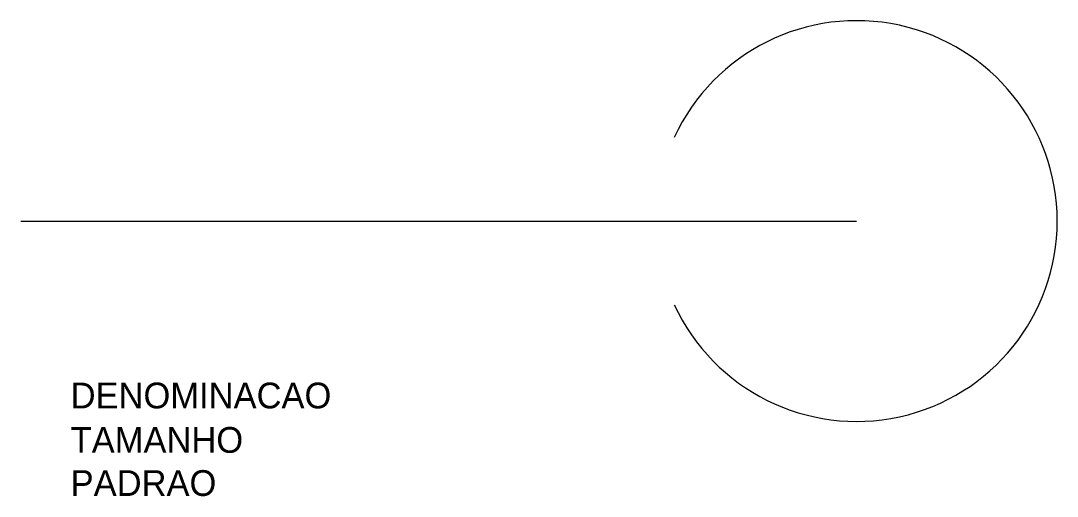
# Model space of a CAD drawing. Extents: x 101 to 302, y 150 to 242.
import ezdxf

# ---------------------------------------------------------------- set-up
doc = ezdxf.new("R2010")
doc.units = 0
doc.layers.add('TUPY', color=3, linetype='CONTINUOUS')

msp = doc.modelspace()

# ---------------------------------------------------------------- linework, layer by layer
at = {"layer": 'TUPY', "color": 0}
msp.add_line((100.76, 202.91), (262.76, 202.91), dxfattribs=at)
msp.add_arc((262.76, 202.91), 38.88, 204.6672, 155.3328, dxfattribs=at)

# ---------------------------------------------------------------- texts
at = {"layer": 'TUPY', "color": 0, "flags": 1}
for tag, p, s in [('DENOMINACAO', (110.44, 166.56), 'TUBO VERTICAL PARA BAIXO'), ('TAMANHO', (110.44, 157.94), ''), ('PADRAO', (110.44, 149.57), '')]:
    msp.add_attdef(tag, p, s, height=5, dxfattribs=at)

doc.saveas('drawing.dxf')
